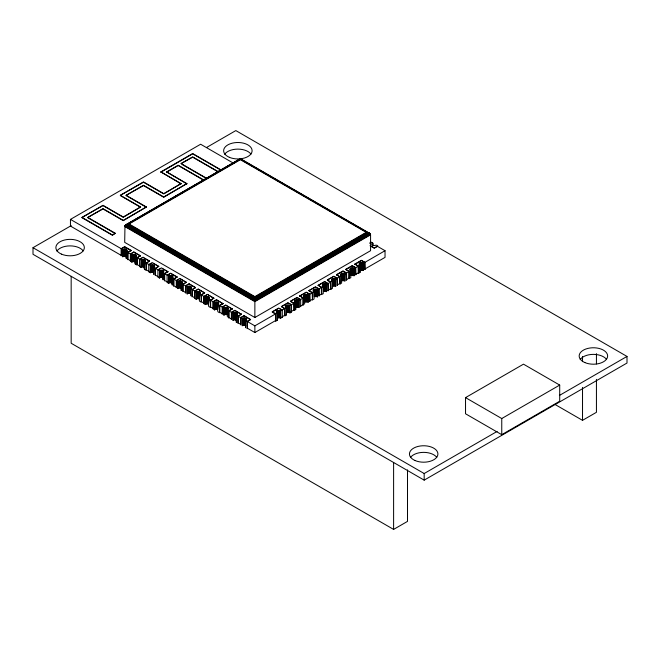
<?xml version="1.0" encoding="UTF-8"?>
<svg xmlns="http://www.w3.org/2000/svg" width="660" height="660" viewBox="0 0 660 660"><rect width="100%" height="100%" fill="white"/><g stroke="black" fill="none" stroke-linecap="round" stroke-linejoin="round"><path stroke-width="0.99" d="M240.397 159.687L240.397 158.961L124.979 225.596L124.69 242.352L254.867 317.51L370.573 250.701L370.573 234.836L369.369 233.104L366.234 232.337L240.397 159.687L129.03 223.979L126.613 224.408L124.979 225.596L254.867 300.589L370.285 233.945L240.397 158.953M299.087 300.366C297.66 298.741 292.817 300.597 295.688 302.329L295.688 309.598L294.113 310.505L293.824 303.072L290.59 301.183L297.099 297.429L300.663 299.459L300.663 306.727L300.349 306.273L303.006 304.738L303.031 297.759L299.772 295.878L303.031 298.048L299.087 300.366L299.087 307.634M317.452 297.025L317.452 289.765C316.033 288.139 311.182 289.996 314.053 291.728L314.053 298.988L312.485 299.896L312.197 292.471L308.954 290.582L315.463 286.82L319.027 288.857L319.027 296.117L318.739 288.692M309.557 293.989L309.845 301.422L309.845 294.162L306.281 292.124L299.772 295.878M335.825 286.423L335.825 279.155L339.768 276.845L336.509 274.667L339.768 276.548L340.04 283.99L341.608 283.082L341.608 275.822C338.737 274.09 343.588 272.225 345.007 273.859L345.007 281.119M345.007 273.859L348.934 271.549L345.7 269.371L348.95 271.243L348.934 278.52L350.79 277.777L350.79 270.517C347.919 268.785 352.77 266.929 354.189 268.554L354.189 275.822M354.189 268.554L358.116 266.244L354.882 264.066L358.132 265.947L358.405 273.388L359.98 272.481L359.98 265.213C357.101 263.48 361.952 261.624 363.379 263.249L363.379 270.517M276.408 311.429L277.315 312.939L277.315 320.199L275.748 321.106L275.459 313.682L272.217 311.792L278.726 308.03L282.29 310.068L282.29 317.328L280.426 318.07L280.426 310.81L277.027 310.81L276.408 311.429L276.325 313.607M285.508 308.302C284.353 305.415 288.032 304.285 289.905 305.671L289.905 312.939L289.616 305.506M308.269 302.329L308.269 295.07C306.842 293.436 302 295.3 304.87 297.025L304.582 304.128M326.642 291.728L326.642 284.46C325.215 282.835 320.364 284.691 323.243 286.423L323.243 293.692L321.395 294.418L321.395 287.158L318.145 285.277L321.395 287.447L317.452 289.765M335.825 279.155C334.397 277.53 329.554 279.386 332.425 281.119L332.425 288.387L330.85 289.295L330.561 281.861L327.327 279.972L333.836 276.218L337.4 278.248L337.4 285.516L337.087 278.091M372.834 245.8C374.278 241.395 370.516 243.548 372.578 245.165C374.335 246.444 376.307 244.084 377.767 245.924L374.261 247.946L370.194 245.602M121.44 248.828L121.44 255.502L70.455 226.066L70.455 219.392L200.624 144.235L234.028 163.523M82.022 217.429L102.993 205.318L123.247 217.008L140.596 206.993L123.247 217.305L102.993 205.615L82.022 217.429L112.398 234.96L115.285 233.293L112.398 235.257L82.022 217.717M120.351 195.302L143.492 181.937L163.746 193.627L181.096 183.604L163.746 193.924L143.492 182.226L120.351 195.302L140.596 206.993M181.096 183.901L160.85 171.913L192.67 153.549L221.116 169.966M160.85 172.21L192.67 153.838L220.225 169.744M206.473 147.543L235.826 130.589L627 356.433L627 363.041L424.174 480.142L33 254.298L33 247.69L71.255 225.604M87.805 217.429L102.993 208.659L123.247 220.349L146.388 206.993L123.247 220.646L102.993 208.948L87.805 217.429L115.285 233.293M126.134 195.302L143.492 185.279L163.746 196.969L186.887 183.604L163.746 197.257L143.492 185.567L126.134 195.302L146.388 206.993M186.887 183.901L166.633 171.913L178.208 165.239L203.841 180.031M218.303 171.98L192.67 157.179L181.096 163.564L192.67 156.882L218.303 171.682M166.633 172.21L178.208 165.528L203.841 180.328M240.397 158.738L125.35 225.159L254.867 299.929L369.913 233.508L240.397 158.648L125.895 224.755L254.867 299.211L369.369 233.104M126.538 225.019L124.756 226.05L254.867 301.158L370.507 234.399L240.397 159.266L128.23 224.029L254.867 297.14L254.867 317.51M130.622 254.125L130.622 260.807L127.941 259.264L127.941 252.582L131.2 250.412L124.69 246.65L121.184 248.68L121.184 255.948M122.248 248.358L124.69 246.947L131.2 250.701M70.455 219.392L122.752 249.587C130.424 246.444 124.237 256.336 126.373 258.646L126.373 249.439M126.118 251.526L127.694 252.434L131.2 250.412M140.382 255.717L133.873 251.955L130.367 253.984L130.367 261.245L131.942 262.152L132.19 254.743C139.582 252.244 133.394 261.104 135.3 264.099L136.876 265.007L136.876 257.738L140.382 255.717L137.131 257.887L137.131 264.569L139.804 266.112M131.431 253.654L133.873 251.955M127.941 252.582L132.19 254.743M149.564 261.013L143.063 257.26L139.549 259.281L139.549 266.549L141.124 267.457L141.38 260.048C148.764 257.548 142.576 266.409 144.49 269.396L146.058 270.311L146.058 263.043L149.564 261.013L146.314 263.191L146.314 269.866L148.987 271.417M139.804 259.429L143.063 257.26M137.131 257.887L141.38 260.048M135.3 264.099L135.556 254.743M158.177 276.713L155.496 275.171L155.496 268.488L158.755 266.318L152.245 262.564L148.739 264.586L148.739 271.854L150.307 272.762L150.562 265.353C157.509 262.944 152.287 272.209 153.929 274.552L153.929 265.345M148.987 264.734L151.429 263.323M146.314 263.191L150.562 265.353M144.49 269.396L144.738 260.048M153.673 267.44L155.249 268.348L158.755 266.318M167.359 282.018L164.686 280.475L164.686 273.793L167.937 271.623L161.428 267.861L157.921 269.89L157.921 277.159L159.497 278.066L159.745 270.649C166.691 268.24 161.469 277.513 163.111 279.856L163.111 270.649M158.177 270.039L160.611 268.628M155.496 268.488L159.745 270.649M162.855 272.737L164.431 273.644L167.937 271.623M178.984 279.229L176.542 280.64L176.542 287.323L173.869 285.78L173.869 279.097L177.119 276.928L170.61 273.166L167.104 275.195L167.104 282.455L168.679 283.363L168.927 275.954C175.874 273.545 170.651 282.818 172.293 285.161L172.293 275.954M167.359 275.335L169.801 273.933M164.686 273.793L168.927 275.954M172.037 278.041L173.613 278.949L177.119 276.928M188.166 284.534L185.724 285.945L185.724 292.627L183.051 291.076L183.051 284.402L186.31 282.224L179.8 278.471L176.286 280.492L176.286 287.76M173.869 279.097L177.862 281.399L180.411 280.904L182.094 281.87L181.228 283.346L181.228 290.606L181.475 281.259M181.228 283.346L182.795 284.254L186.31 282.224M178.604 281.036L178.604 288.304L177.862 288.667L177.862 281.399M197.348 289.839L194.914 291.25L194.914 297.924L192.233 296.381L192.233 289.699L195.492 287.529L188.983 283.775L185.476 285.796L185.476 293.065M183.051 284.402L187.044 286.704L189.593 286.201L191.276 287.174L190.41 288.643L190.666 295.762M190.41 288.643L191.986 289.558L195.492 287.529M187.795 286.341L187.795 293.609L187.044 293.972L187.044 286.704M204.674 292.834L198.165 289.072L194.659 291.101L194.659 298.361L196.234 299.277L196.977 298.906L196.977 291.646C203.544 290.293 197.819 298.163 199.592 301.216L201.168 302.123L201.168 294.855L204.674 292.834L201.424 295.003L201.424 301.686L204.097 303.229L204.097 296.546L206.539 295.135M192.233 289.699L196.234 292.009L196.977 291.646M213.857 298.138L207.347 294.376L203.841 296.406L203.841 303.666L205.417 304.573L206.159 304.21L206.159 296.942C212.726 295.597 207.001 303.46 208.774 306.521L210.35 307.428L210.35 300.16L213.857 298.138L210.606 300.308L210.606 306.991L213.279 308.534L213.279 301.851L216.538 299.97L223.047 303.732L216.538 299.681L213.023 301.702L213.023 308.971L214.599 309.878L215.35 309.515L215.35 302.247C221.909 300.894 216.191 308.764 217.965 311.817L219.532 312.724L219.532 305.464L223.047 303.435M201.424 295.003L205.417 297.313L206.159 296.942M210.606 300.308L214.599 302.61L215.35 302.247M222.214 314.275L222.214 307.007L225.72 304.986L232.229 309.037L225.72 305.275L222.461 307.156L222.461 313.838L219.788 312.287L219.788 305.613L223.047 303.732M219.788 305.613L223.781 307.915L226.339 307.411L228.013 308.385L227.147 309.853L227.403 316.973M227.147 309.853L228.723 310.769L232.229 308.74M231.396 319.572L231.396 312.312L234.902 310.283L241.411 314.333L234.902 310.579L231.652 312.46L231.652 319.135L228.971 317.592L228.971 310.909L232.229 309.037M129.03 223.979L254.867 296.629L366.234 232.337M367.034 232.378L254.867 297.14L254.867 296.629M224.532 307.552L224.532 314.82L223.781 315.183L223.781 307.915M367.76 232.493L254.867 297.676L127.504 224.144M368.651 232.757L254.867 298.452L126.613 224.408M228.971 310.909L232.972 313.219L235.521 312.716L237.204 313.69L236.329 315.158L236.329 322.426L236.585 313.071M370.573 234.836L254.867 301.645L124.69 226.487M236.329 315.158L237.905 316.066L241.411 314.045M240.578 324.877L240.578 317.617L244.084 315.587L250.594 319.638L244.084 315.876L240.834 317.757L240.834 324.439L238.161 322.897L238.161 316.214L241.411 314.333M233.714 312.856L233.714 320.116L232.972 320.479L232.972 313.219M369.509 243.177L371.258 242.162L372.834 243.07M238.161 316.214L242.154 318.524L244.703 318.021L246.386 318.986L245.52 320.463L245.52 327.731L245.767 318.376M245.52 320.463L247.087 321.37L250.594 319.349M275.476 320.636L254.867 332.541L247.343 328.193L247.343 321.519L250.594 319.638M370.194 245.891L374.261 248.242L377.512 246.361L385.036 250.701L385.036 257.384L364.658 269.148M285.508 306.488L286.506 307.634L286.506 314.902L284.93 315.81L284.641 308.665L281.408 306.488L287.917 302.725L291.472 304.763L291.472 312.031L289.905 312.939M318.145 285.277L324.654 281.515L328.21 283.552L328.21 290.821L327.921 283.387M336.509 274.667L343.018 270.913L346.582 272.951L346.582 280.211L346.277 272.795M345.7 269.371L352.201 265.609L355.765 267.647L355.765 274.906L355.476 267.481M354.882 264.066L361.391 260.304L364.947 262.342L364.947 269.61L364.658 262.177M247.343 321.519L254.867 325.858L275.459 313.97L272.217 312.081L277.918 308.789M281.408 306.776L287.917 303.022L291.167 304.606M290.59 301.183L297.099 297.718L299.541 299.128M299.772 296.175L306.281 292.413L308.723 293.824M308.954 290.582L315.463 287.116L318.739 288.981M318.145 285.565L324.654 281.812L327.921 283.676M327.327 279.972L333.836 276.507L337.087 278.388M336.509 274.964L343.018 271.202L346.294 273.075M345.7 269.659L352.201 265.906L355.476 267.77M354.882 264.355L361.391 260.601L364.658 262.465M275.459 313.682L277.315 312.939M280.714 318.236L280.714 310.975L284.641 308.665L281.408 306.488M284.641 308.377L286.506 307.634M289.905 305.671L293.84 303.352L290.59 301.471M293.824 303.072L295.688 302.329M303.006 304.738L303.295 305.2L303.295 297.94L304.87 297.025M308.269 295.07L312.213 292.751L308.954 290.87M312.197 292.471L314.053 291.728M321.667 294.599L321.667 287.331L323.243 286.423M326.642 284.46L330.577 282.142L327.327 280.269M330.561 281.861L332.425 281.119M340.04 283.99L340.04 276.73L341.608 275.822M349.222 278.685L349.222 271.425L350.79 270.517M358.405 273.388L358.405 266.12L359.98 265.213M363.379 263.249L385.036 250.701M284.658 315.34L282.001 316.874L282.29 317.328M293.824 310.043L291.184 311.57L291.472 312.031M309.557 300.96L312.197 299.442M318.739 295.663L321.395 294.129M327.921 290.359L330.577 288.824M337.087 285.07L339.768 283.519M346.294 279.757L348.934 278.231M355.476 274.453L358.132 272.918M465.531 397.625L523.487 364.163L559.705 385.077L559.705 401.222L501.757 434.676L465.531 413.77L465.531 397.625L501.757 418.539L559.705 385.077M33 247.69L424.174 473.534L497.12 431.417M559.391 395.464L627 356.433M71.165 276.334L71.165 343.249L393.608 529.411L407.509 521.384L407.509 469.904M554.911 404.398L582.524 420.337L596.434 412.31L596.434 379.368M359.692 270.352L363.091 270.352L363.091 263.084M244.084 317.971L244.084 325.24L242.41 325.644L242.41 318.376M353.9 268.389L353.9 275.649L351.004 275.435L351.004 268.166M344.223 273.471L344.223 280.731L341.822 280.731L341.822 273.471M335.041 278.767L335.041 286.036L332.632 286.036L332.632 278.767M325.85 284.072L325.85 291.34L323.45 291.34L323.45 284.072M316.668 289.377L316.668 296.645L314.267 296.645L314.267 289.377M307.486 294.682L307.486 301.942L305.077 301.942L305.077 294.682M298.295 299.978L298.295 307.246L295.894 307.246L295.894 299.978M289.113 305.283L289.113 312.551L286.712 312.551L286.712 305.283M279.931 310.588L279.931 317.848L277.53 317.848L277.53 310.588M125.309 249.084L125.309 256.352L124.072 256.352L124.072 249.084M134.492 254.389L134.492 261.657L133.262 261.657L133.262 254.389M143.674 259.693L143.674 266.953L142.444 266.953L142.444 259.693M152.856 264.99L152.856 272.258L151.627 272.258L151.627 264.99M181.855 288.808L180.411 288.164L180.411 280.904M236.585 320.339L235.521 319.984L235.521 312.716M245.767 325.636L244.703 325.281L244.703 318.021M279.543 308.789L281.985 309.911M181.096 163.564L206.728 178.365M181.978 164.365L206.728 178.654M359.98 272.481L359.692 263.084M166.633 171.913L186.887 183.604M160.85 171.913L181.096 183.604M126.134 195.591L146.388 207.281M120.351 195.591L140.596 207.281M295.688 309.598L295.399 300.201M286.506 314.902L286.217 305.506M277.315 320.199L277.027 310.81M87.805 217.717L115.285 233.582M134.689 252.722L140.382 256.006M143.872 258.019L149.564 261.31M153.054 263.323L158.755 266.615M162.244 268.628L167.937 271.912M171.427 273.933L177.119 277.216M186.31 282.521L179.8 278.471M195.492 287.826L188.983 283.775M204.674 293.123L198.165 289.072M213.857 298.427L207.347 294.376M135.3 256.831L136.876 257.738M144.49 262.135L146.058 263.043M199.592 293.947L201.168 294.855M208.774 299.252L210.35 300.16M217.965 304.557L219.532 305.464M596.434 353.628L596.434 363.924M582.524 356.507L582.524 361.655M582.524 387.395L582.524 420.337M501.757 418.539L501.757 434.676M424.174 473.534L424.174 480.142M393.608 462.495L393.608 529.411M372.578 243.218L372.578 245.941M372.199 243.507L372.199 245.322M362.587 262.861L362.587 270.13M362.01 262.721L362.01 269.989M361.391 262.68L361.391 269.94M360.764 262.721L360.764 269.989M360.187 262.861L360.187 270.13M359.304 263.373L359.304 265.188M353.405 268.166L353.405 275.435M352.828 268.026L352.828 275.294M352.201 267.976L352.201 275.245M351.582 268.026L351.582 275.294M350.501 268.389L350.501 271.111M350.122 268.678L350.122 270.493M344.718 273.685L344.718 280.954M343.645 273.331L343.645 280.599M343.018 273.281L343.018 280.549M342.4 273.331L342.4 280.599M341.319 273.685L341.319 276.416M340.939 273.974L340.939 275.789M335.536 278.99L335.536 286.259M334.455 278.635L334.455 285.896M333.836 278.586L333.836 285.854M333.209 278.635L333.209 285.896M332.137 278.99L332.137 281.713M331.757 279.279L331.757 281.094M330.85 282.026L330.85 289.295M326.353 284.295L326.353 291.563M325.273 283.932L325.273 291.2M324.654 283.891L324.654 291.151M324.027 283.932L324.027 291.2M322.954 284.295L322.954 287.017M322.567 284.584L322.567 286.399M317.163 289.6L317.163 296.86M316.09 289.237L316.09 296.505M315.463 289.187L315.463 296.455M314.845 289.237L314.845 296.505M313.764 289.6L313.764 292.322M313.385 289.88L313.385 291.703M312.485 292.636L312.485 299.896M307.981 294.896L307.981 302.164M306.908 294.541L306.908 301.801M306.281 294.492L306.281 301.76M305.662 294.541L305.662 301.801M304.582 294.896L304.582 297.627M304.202 295.185L304.202 297M303.963 295.523L303.963 297.338M298.798 300.201L298.798 307.469M297.718 299.846L297.718 307.106M297.099 299.797L297.099 307.057M296.472 299.846L296.472 307.106M295.02 300.49L295.02 302.305M294.772 300.828L294.772 302.643M294.69 301.183L294.69 302.998M294.113 303.237L294.113 310.505M288.536 305.143L288.536 312.411M287.917 305.101L287.917 312.361M287.29 305.143L287.29 312.411M285.829 305.795L285.829 307.609M285.59 306.125L285.59 307.939M284.93 308.542L284.93 315.81M279.353 310.447L279.353 317.716M278.726 310.398L278.726 317.666M278.108 310.447L278.108 317.716M276.647 311.091L276.647 312.914M275.748 313.846L275.748 321.106M254.867 325.858L254.867 332.541M247.087 321.37L247.087 328.639M246.386 318.986L246.386 320.81M246.147 318.656L246.147 320.471M245.281 318.153L245.281 325.421M243.474 318.021L243.474 325.281M242.897 318.153L242.897 325.421M242.154 318.524L242.154 325.784M240.397 158.648L240.397 159.283M237.905 316.066L237.905 323.334M237.204 313.69L237.204 315.505M236.965 313.36L236.965 315.175M236.09 312.856L236.09 320.116M234.902 312.667L234.902 319.935M234.292 312.716L234.292 319.984M233.219 313.071L233.219 320.339M228.723 310.769L228.723 318.029M228.013 308.385L228.013 310.2M227.782 308.055L227.782 309.87M227.403 307.766L227.403 309.589M226.908 307.552L226.908 314.82M226.339 307.411L226.339 314.68M225.72 307.37L225.72 314.63M225.101 307.411L225.101 314.68M224.037 307.766L224.037 315.034M218.592 302.75L218.592 304.565M218.212 302.47L218.212 304.285M217.726 302.247L217.726 309.515M217.148 302.115L217.148 309.375M216.538 302.065L216.538 309.334M215.919 302.115L215.919 309.375M214.855 302.47L214.855 309.73M214.599 302.61L214.599 309.878M209.41 297.445L209.41 299.269M209.03 297.165L209.03 298.98M208.535 296.942L208.535 304.21M207.966 296.81L207.966 304.07M207.347 296.761L207.347 304.029M206.737 296.81L206.737 304.07M205.672 297.165L205.672 304.433M205.417 297.313L205.417 304.573M200.458 292.479L200.458 294.294M200.227 292.149L200.227 293.964M199.848 291.86L199.848 293.675M199.353 291.646L199.353 298.906M198.784 291.505L198.784 298.774M198.165 291.456L198.165 298.724M197.554 291.505L197.554 298.774M196.482 291.86L196.482 299.128M196.234 292.009L196.234 299.277M191.986 289.558L191.986 296.818M191.276 287.174L191.276 288.989M191.037 286.844L191.037 288.659M190.666 286.555L190.666 288.379M190.171 286.341L190.171 293.609M189.593 286.201L189.593 293.469M188.983 286.159L188.983 293.42M188.364 286.201L188.364 293.469M187.3 286.555L187.3 293.824M182.795 284.254L182.795 291.514M182.094 281.87L182.094 283.685M181.855 281.539L181.855 283.354M180.988 281.036L180.988 288.304M179.8 280.855L179.8 288.123M179.182 280.904L179.182 288.164M178.118 281.259L178.118 288.519M173.613 278.949L173.613 286.217M172.912 276.573L172.912 278.388M172.673 276.235L172.673 278.058M171.798 275.74L171.798 283M171.229 275.599L171.229 282.868M170.61 275.55L170.61 282.818M169.999 275.599L169.999 282.868M169.422 275.74L169.422 283M168.679 276.103L168.679 283.363M164.431 273.644L164.431 280.912M163.721 271.268L163.721 273.083M163.49 270.938L163.49 272.753M162.616 270.435L162.616 277.695M162.046 270.295L162.046 277.563M161.428 270.245L161.428 277.513M160.809 270.295L160.809 277.563M160.24 270.435L160.24 277.695M159.497 270.798L159.497 278.066M155.249 268.348L155.249 275.608M154.539 265.963L154.539 267.778M154.3 265.634L154.3 267.448M153.433 265.13L153.433 272.399M152.245 264.949L152.245 272.209M151.057 265.13L151.057 272.399M150.307 265.493L150.307 272.762M145.357 260.659L145.357 262.482M145.118 260.329L145.118 262.144M144.251 259.825L144.251 267.094M143.063 259.644L143.063 266.912M141.867 259.825L141.867 267.094M141.124 260.188L141.124 267.457M136.174 255.362L136.174 257.177M135.935 255.024L135.935 256.847M135.061 254.529L135.061 261.789M133.873 254.339L133.873 261.608M132.685 254.529L132.685 261.789M131.942 254.892L131.942 262.152M127.694 252.434L127.694 259.702M126.984 250.058L126.984 251.873M126.753 249.727L126.753 251.542M125.879 249.224L125.879 256.484M124.69 249.043L124.69 256.303M123.502 249.224L123.502 256.484M123.007 249.439L123.007 256.707M122.752 249.587L122.752 256.855M56.884 251.047A14.24 8.225 0 0 1 69.952 245.883A14.24 8.225 0 0 1 83.201 250.882M224.656 154.267A14.24 8.225 0 0 1 237.715 149.111A14.24 8.225 0 0 1 250.965 154.102M580.189 359.527A14.24 8.225 0 0 1 593.249 354.37A14.24 8.225 0 0 1 606.499 359.37M410.462 457.52A14.24 8.225 0 0 1 423.522 452.364A14.24 8.225 0 0 1 436.771 457.355M61.553 254.158A14.24 8.225 0 0 0 84.241 248.572A14.24 8.225 0 0 0 64.507 240.025A14.24 8.225 0 0 0 61.553 254.158M229.325 157.303A14.24 8.225 0 0 0 252.004 151.709A14.24 8.225 0 0 0 232.279 143.162A14.24 8.225 0 0 0 229.325 157.303M584.851 362.563A14.24 8.225 0 0 0 607.538 356.969A14.24 8.225 0 0 0 587.812 348.422A14.24 8.225 0 0 0 584.851 362.563M415.132 460.556A14.24 8.225 0 0 0 437.811 454.963A14.24 8.225 0 0 0 418.085 446.416A14.24 8.225 0 0 0 415.132 460.556"/></g></svg>
